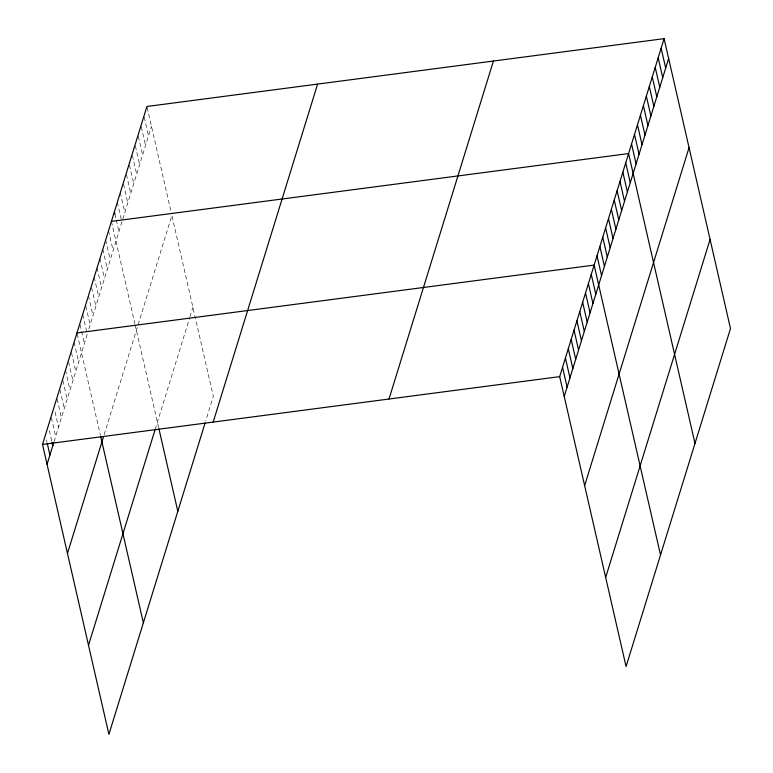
<?xml version="1.0" encoding="UTF-8"?>
<svg xmlns="http://www.w3.org/2000/svg" width="773" height="773" viewBox="0 0 773 773"><rect width="100%" height="100%" fill="white"/><g stroke="black" fill="none" stroke-linecap="round" stroke-linejoin="round"><path stroke-width="0.58" stroke-dasharray="3.87 2.9" d="M54.071 441.586L87.252 334.187L82.711 314.34M88.847 329.018L151.469 126.328M104.152 434.658L171.877 215.435L213.319 396.365L205.763 420.841M155.17 429.392L189.627 317.896M189.955 316.824L192.912 307.248M147.189 107.64L171.113 212.092M144.232 117.225L148.513 135.903M141.275 126.801L145.556 145.479M138.319 136.377L142.599 155.054M135.362 145.952L139.633 164.63M132.405 155.528L136.676 174.205M129.439 165.103L133.719 183.781M126.482 174.679L130.763 193.356M123.525 184.254L127.806 202.932M120.298 192.661L124.849 212.507M117.341 202.236L121.883 222.083M114.916 214.15L115.989 218.817M116.259 219.986L118.926 231.658M111.428 221.387L134.85 323.665M135.101 324.786L158.687 427.74M108.549 230.683L113.1 250.529M105.679 239.978L110.23 259.825M102.809 249.273L107.36 269.12M99.939 258.569L104.481 278.415M97.069 267.864L101.611 287.711M94.2 277.159L98.741 297.006M91.591 287.624L95.871 306.301M88.451 295.75L93.002 315.597M85.851 306.214L90.132 324.892M80.102 324.795L84.383 343.483M77.232 334.091L100.393 435.199M74.092 342.217L78.643 362.064M71.493 352.681L75.773 371.359M68.623 361.977L72.904 380.654M65.483 370.103L70.024 389.95M62.874 380.567L67.154 399.245M60.004 389.863L64.285 408.54M57.134 399.158L61.415 417.835M55.067 411.951L58.545 427.131M51.395 417.749L55.666 436.426M49.327 430.542L51.733 441.045M46.448 439.837L46.989 442.175"/><path stroke-width="1.16" d="M205.106 422.966L108.906 734.35L42.515 444.465L146.928 106.481L664.094 38.65L730.485 328.535L626.072 666.519L559.681 376.635L664.094 38.65M47.056 464.312L53.752 442.62M67.464 553.42L103.514 436.726M88.499 645.233L155.17 429.392M213.174 422.077L317.597 84.093M389.012 399.013L493.425 61.028M564.222 396.481L668.645 58.497M584.639 485.599L689.052 147.614M605.665 577.412L710.078 239.427M111.428 221.387L628.594 153.566L694.985 443.451M76.971 332.931L594.137 265.1L660.529 554.985M42.515 444.465L559.681 376.635M661.137 48.226L665.679 68.072M658.181 57.801L662.722 77.648M655.224 67.377L659.765 87.223M652.267 76.952L656.808 96.799M649.301 86.528L653.852 106.374M646.344 96.103L650.895 115.95M643.387 105.679L647.929 125.526M640.43 115.264L644.972 135.111M637.474 124.84L642.015 144.686M634.507 134.415L639.058 154.262M631.551 143.991L636.102 163.837M625.724 162.861L630.266 182.708M622.854 172.157L627.396 192.004M619.985 181.452L624.526 201.299M617.105 190.747L621.656 210.585M614.235 200.033L618.787 219.88M611.366 209.328L615.907 229.175M608.496 218.624L613.037 238.471M605.626 227.919L610.168 247.766M602.756 237.214L607.298 257.061M599.877 246.51L604.428 266.356M597.007 255.805L601.558 275.652M591.268 274.396L595.809 294.242M588.398 283.691L592.939 303.538M585.528 292.986L590.07 312.833M582.649 302.282L587.2 322.128M579.779 311.567L584.33 331.414M576.909 320.863L581.451 340.709M574.039 330.158L578.581 350.005M571.17 339.453L575.711 359.3M568.3 348.749L572.841 368.595M565.421 358.044L569.972 377.891M562.551 367.339L567.102 387.186M114.385 211.812L114.916 214.15M158.938 428.851L177.819 511.282M100.645 436.32L143.363 622.816M51.994 442.214L52.796 445.721M47.25 443.335L49.926 455.017"/></g></svg>
